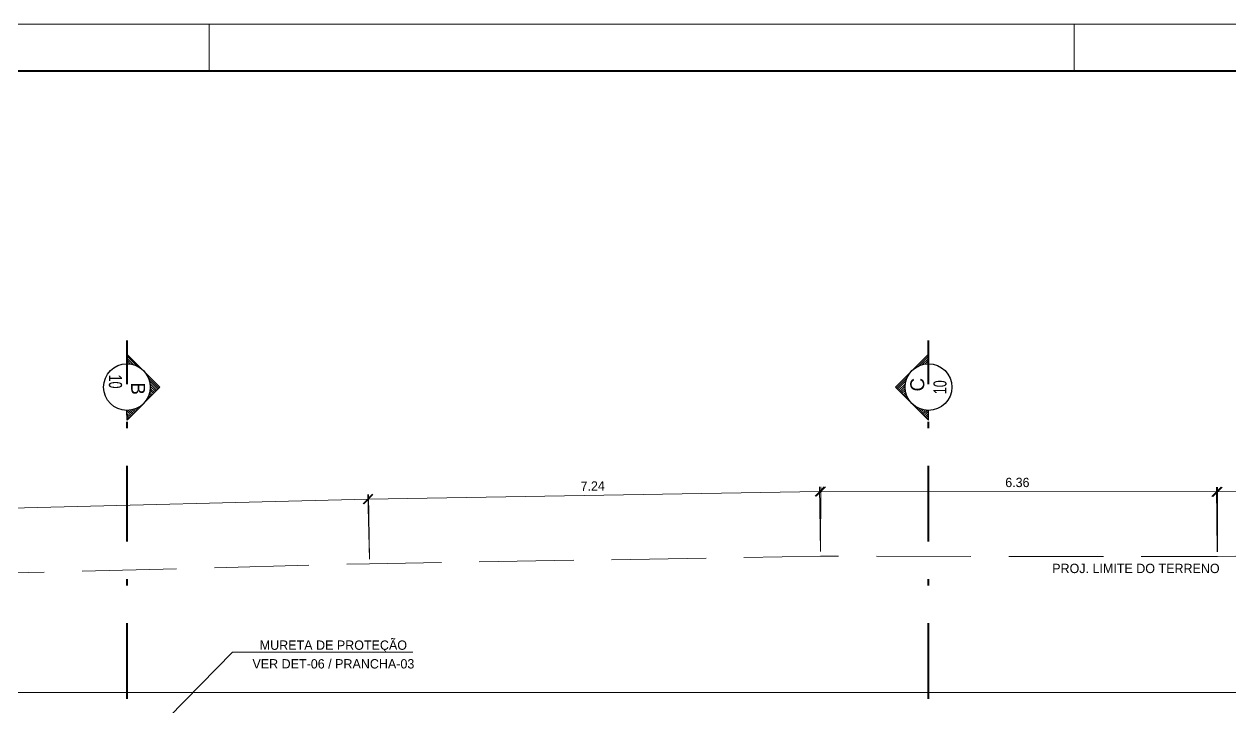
# Model space of a CAD drawing. Header units: metres. Extents: x -4.2 to 85, y -21.1 to 42.
# Drawn here: x 26.55 to 45.89, y 31.05 to 42.02 of the extents above; entities that cross this region are included whole.
import ezdxf
from ezdxf.enums import TextEntityAlignment as Align

# ---------------------------------------------------------------- set-up
doc = ezdxf.new("R2010")
doc.units = ezdxf.units.M
doc.header["$MEASUREMENT"] = 0
doc.linetypes.add('DGN Style 3', pattern=[2.124302, 1.517359, -0.606944])
doc.linetypes.add('DGN Style 4', pattern=[2.429291, 1.213887, -0.606944, 0.001517, -0.606944])
for name, color, linetype, lineweight in [('Level 23', 7, 'Continuous', 0), ('Level 24', 7, 'Continuous', 0), ('Level 28', 7, 'Continuous', 0), ('Level 54', 7, 'Continuous', 0), ('Level 63', 7, 'Continuous', 0)]:
    doc.layers.add(name, color=color, linetype=linetype, lineweight=lineweight)
doc.styles.add('Style-INTL_ENGINEERING', font='INTL_ENGINEERING.shx')
doc.dimstyles.get("Standard").update_dxf_attribs({"dimtxt": 0.18, "dimasz": 0.18, "dimexe": 0.18, "dimexo": 0.0625, "dimgap": 0.09, "dimtad": 0, "dimtih": 1, "dimtoh": 1, "dimdec": 4, "dimzin": 1, "dimdsep": 46, "dimtxsty": 'Standard', "dimcen": 0, "dimadec": 0, "dimazin": 0, "dimtfac": 1, "dimtdec": 4, "dimtofl": 0, "dimtmove": 0, "dimatfit": 3, "dimfxl": 0, "dimtolj": 1, "dimtzin": 1, "dimarcsym": 0})

# ---------------------------------------------------------------- blocks, each defined once
blk = doc.blocks.new('*D49')
at = {"layer": 'Defpoints'}
for p in [(18.906, 34.051), (25.485, 34.221), (32.09, 33.353), (18.933, 33.013)]:
    blk.add_point(p, dxfattribs=at)
at = {"layer": 'Level 23', "color": 2, "linetype": 'Continuous', "lineweight": 0}
for p, q in [((32.136, 34.468), (31.991, 34.315)), ((32.088, 33.427), (32.061, 34.465)), ((32.063, 34.391), (18.906, 34.051)), ((18.834, 33.975), (18.979, 34.128)), ((18.931, 33.088), (18.904, 34.126))]:
    blk.add_line(p, q, dxfattribs=at)
at = {"layer": 'Level 23', "color": 2, "linetype": 'Continuous', "lineweight": 0, "style": 'Style-INTL_ENGINEERING'}
blk.add_text('13.16', height=0.1492, rotation=1.4796, dxfattribs=at).set_placement((25.282, 34.365), align=Align.MIDDLE_LEFT)
blk = doc.blocks.new('_Oblique')
at = {"color": 0, "linetype": 'ByBlock', "lineweight": -2}
blk.add_line((0.5, 0.5), (-0.5, -0.5), dxfattribs=at)
blk = doc.blocks.new('*D50')
at = {"layer": 'Defpoints'}
for p in [(35.692, 34.451), (32.073, 34.391), (39.328, 33.473), (32.09, 33.353)]:
    blk.add_point(p, dxfattribs=at)
at = {"layer": 'Level 23', "color": 2, "linetype": 'Continuous', "lineweight": 0}
for p, q in [((32, 34.316), (32.146, 34.467)), ((32.089, 33.427), (32.072, 34.466)), ((39.311, 34.511), (32.073, 34.391)), ((39.384, 34.587), (39.238, 34.435)), ((39.327, 33.547), (39.31, 34.585))]:
    blk.add_line(p, q, dxfattribs=at)
at = {"layer": 'Level 23', "color": 2, "linetype": 'Continuous', "lineweight": 0, "style": 'Style-INTL_ENGINEERING'}
blk.add_text('7.24', height=0.1492, rotation=0.9467, dxfattribs=at).set_placement((35.477, 34.597), align=Align.MIDDLE_LEFT)
blk = doc.blocks.new('*D51')
at = {"layer": 'Defpoints'}
for p in [(39.329, 34.511), (42.511, 34.509), (39.328, 33.473), (45.693, 33.468)]:
    blk.add_point(p, dxfattribs=at)
at = {"layer": 'Level 23', "color": 2, "linetype": 'Continuous', "lineweight": 0}
for p, q in [((39.254, 34.437), (39.404, 34.586)), ((39.328, 33.547), (39.329, 34.586)), ((45.693, 34.506), (39.329, 34.511)), ((45.768, 34.581), (45.619, 34.432)), ((45.693, 33.542), (45.694, 34.581))]:
    blk.add_line(p, q, dxfattribs=at)
at = {"layer": 'Level 23', "color": 2, "linetype": 'Continuous', "lineweight": 0, "style": 'Style-INTL_ENGINEERING'}
blk.add_text('6.36', height=0.1492, rotation=359.9559, dxfattribs=at).set_placement((42.29, 34.658), align=Align.MIDDLE_LEFT)
blk = doc.blocks.new('*D52')
at = {"layer": 'Defpoints'}
for p in [(45.68, 34.506), (52.303, 34.588), (45.693, 33.468), (58.938, 33.63)]:
    blk.add_point(p, dxfattribs=at)
at = {"layer": 'Level 23', "color": 2, "linetype": 'Continuous', "lineweight": 0}
for p, q in [((58.925, 34.669), (45.68, 34.506)), ((58.999, 34.744), (58.851, 34.593)), ((58.937, 33.704), (58.924, 34.743)), ((45.606, 34.431), (45.754, 34.582)), ((45.692, 33.542), (45.679, 34.581))]:
    blk.add_line(p, q, dxfattribs=at)
at = {"layer": 'Level 23', "color": 2, "linetype": 'Continuous', "lineweight": 0, "style": 'Style-INTL_ENGINEERING'}
blk.add_text('13.25', height=0.1492, rotation=0.7022, dxfattribs=at).set_placement((52.063, 34.734), align=Align.MIDDLE_LEFT)
blk = doc.blocks.new('*D59')
at = {"layer": 'Defpoints'}
for p in [(25.361, 31.286), (48.407, 31.286), (2.314, 30.204), (48.407, 30.204)]:
    blk.add_point(p, dxfattribs=at)
at = {"layer": 'Level 23', "color": 2, "linetype": 'Continuous', "lineweight": 0}
for p, q in [((2.24, 31.211), (2.389, 31.36)), ((2.314, 30.278), (2.314, 31.36)), ((48.481, 31.36), (48.332, 31.211)), ((48.407, 30.278), (48.407, 31.36)), ((2.314, 31.286), (48.407, 31.286))]:
    blk.add_line(p, q, dxfattribs=at)
at = {"layer": 'Level 23', "color": 2, "linetype": 'Continuous', "lineweight": 0, "style": 'Style-INTL_ENGINEERING'}
blk.add_text('46.09', height=0.1492, dxfattribs=at).set_placement((25.07, 31.435), align=Align.MIDDLE_LEFT)
blk = doc.blocks.new('*U158')
at = {"layer": 'Level 28', "color": 2, "linetype": 'DGN Style 4', "lineweight": 40}
blk.add_line((-0.066, 17.718), (-0.067, 23.474), dxfattribs=at)
at = {"layer": 'Level 28', "color": 2, "linetype": 'Continuous', "lineweight": 30}
for p, q in [((-0.068, 23.099), (-0.068, 23.254)), ((-0.068, 23.254), (0.462, 22.724)), ((0.462, 22.724), (-0.067, 22.193)), ((-0.067, 22.193), (-0.068, 22.349))]:
    blk.add_line(p, q, dxfattribs=at)
at = {"layer": 'Level 28', "color": 2, "linetype": 'Continuous', "lineweight": 13}
for p, q in [((-0.067, 23.221), (0.089, 23.065)), ((-0.068, 23.114), (-0.05, 23.098)), ((-0.067, 23.185), (0.034, 23.086)), ((-0.067, 23.15), (-0.011, 23.094)), ((0.274, 22.88), (0.446, 22.707)), ((0.294, 22.824), (0.428, 22.69)), ((0.299, 22.643), (0.338, 22.601)), ((0.303, 22.78), (0.412, 22.672)), ((0.304, 22.674), (0.358, 22.62)), ((0.307, 22.741), (0.393, 22.654)), ((0.307, 22.705), (0.375, 22.636)), ((0.216, 22.479), (0.217, 22.476)), ((0.232, 22.498), (0.234, 22.495)), ((0.246, 22.519), (0.252, 22.513)), ((0.26, 22.54), (0.269, 22.531)), ((0.272, 22.564), (0.287, 22.549)), ((0.283, 22.588), (0.305, 22.565)), ((0.292, 22.615), (0.323, 22.583)), ((-0.068, 22.301), (-0.013, 22.247)), ((-0.067, 22.337), (0.004, 22.265)), ((-0.067, 22.267), (-0.031, 22.229)), ((-0.044, 22.349), (0.021, 22.283)), ((-0.013, 22.352), (0.039, 22.302)), ((0.017, 22.358), (0.058, 22.318)), ((0.045, 22.365), (0.074, 22.336)), ((0.071, 22.375), (0.093, 22.354)), ((0.095, 22.386), (0.11, 22.371)), ((0.119, 22.399), (0.128, 22.388)), ((0.14, 22.412), (0.146, 22.406)), ((0.161, 22.427), (0.164, 22.424)), ((-0.067, 22.23), (-0.049, 22.213)), ((-0.067, 22.196), (-0.067, 22.195))]:
    blk.add_line(p, q, dxfattribs=at)
at = {"layer": 'Level 28', "color": 2, "linetype": 'Continuous', "lineweight": 30}
blk.add_circle((-0.068, 22.725), 0.375, dxfattribs=at)
at = {"layer": 'Level 28', "color": 2, "linetype": 'Continuous', "lineweight": 13}
blk.add_arc((-0.068, 22.725), 0.375, 270.0007, 90.0007, dxfattribs=at)
for p in [(0.18, 22.442), (0.198, 22.46)]:
    blk.add_point(p, dxfattribs=at)
at = {"layer": 'Level 28', "color": 2, "linetype": 'Continuous', "lineweight": 13, "style": 'Style-INTL_ENGINEERING', "width": 0.714283}
blk.add_text('10', height=0.21, rotation=270.0007, dxfattribs=at).set_placement((-0.252, 22.703), align=Align.MIDDLE_RIGHT)
at = {"layer": 'Level 28', "color": 2, "linetype": 'Continuous', "lineweight": 30, "style": 'Style-INTL_ENGINEERING'}
blk.add_text('B', height=0.225, rotation=270.0007, dxfattribs=at).set_placement((-0.001, 22.802))
blk = doc.blocks.new('TerminatorOpen')
at = {"color": 0, "linetype": 'ByBlock', "lineweight": -2}
for q in [(-1, 0.5), (-1, 0), (-1, -0.5)]:
    blk.add_line((0, 0), q, dxfattribs=at)
blk = doc.blocks.new('*U272')
at = {"layer": 'Level 28', "color": 2, "linetype": 'DGN Style 4', "lineweight": 40}
blk.add_line((0.066, 17.718), (0.067, 23.474), dxfattribs=at)
at = {"layer": 'Level 28', "color": 2, "linetype": 'Continuous', "lineweight": 30}
for p, q in [((0.068, 23.254), (-0.462, 22.724)), ((0.068, 23.099), (0.068, 23.254)), ((-0.462, 22.724), (0.067, 22.193)), ((0.067, 22.193), (0.068, 22.349))]:
    blk.add_line(p, q, dxfattribs=at)
at = {"layer": 'Level 28', "color": 2, "linetype": 'Continuous', "lineweight": 13}
for p, q in [((0.068, 23.221), (-0.088, 23.065)), ((0.067, 23.185), (-0.033, 23.086)), ((0.067, 23.15), (0.012, 23.094)), ((0.068, 23.114), (0.051, 23.098)), ((-0.273, 22.88), (-0.446, 22.707)), ((-0.294, 22.824), (-0.428, 22.69)), ((-0.302, 22.78), (-0.411, 22.672)), ((-0.306, 22.741), (-0.393, 22.654)), ((-0.306, 22.705), (-0.375, 22.636)), ((-0.303, 22.674), (-0.357, 22.62)), ((-0.298, 22.643), (-0.338, 22.601)), ((-0.291, 22.615), (-0.323, 22.583)), ((-0.282, 22.588), (-0.305, 22.565)), ((-0.271, 22.564), (-0.287, 22.549)), ((-0.259, 22.54), (-0.268, 22.531)), ((-0.246, 22.519), (-0.252, 22.513)), ((-0.231, 22.498), (-0.234, 22.495)), ((-0.216, 22.479), (-0.216, 22.476)), ((-0.161, 22.427), (-0.163, 22.424)), ((-0.14, 22.412), (-0.146, 22.406)), ((-0.118, 22.399), (-0.128, 22.388)), ((-0.095, 22.386), (-0.11, 22.371)), ((-0.071, 22.375), (-0.093, 22.354)), ((-0.045, 22.365), (-0.074, 22.336)), ((-0.017, 22.358), (-0.057, 22.318)), ((0.013, 22.352), (-0.039, 22.302)), ((0.045, 22.349), (-0.021, 22.283)), ((0.067, 22.337), (-0.004, 22.265)), ((0.068, 22.301), (0.013, 22.247)), ((0.068, 22.267), (0.032, 22.229)), ((0.067, 22.23), (0.05, 22.213)), ((0.067, 22.196), (0.067, 22.195))]:
    blk.add_line(p, q, dxfattribs=at)
at = {"layer": 'Level 28', "color": 2, "linetype": 'Continuous', "lineweight": 30}
blk.add_circle((0.068, 22.725), 0.375, dxfattribs=at)
at = {"layer": 'Level 28', "color": 2, "linetype": 'Continuous', "lineweight": 13, "extrusion": (0, 0, -1)}
blk.add_arc((-0.068, 22.725), 0.375, 270.0007, 90.0007, dxfattribs=at)
at = {"layer": 'Level 28', "color": 2, "linetype": 'Continuous', "lineweight": 13}
for p in [(-0.198, 22.46), (-0.18, 22.442)]:
    blk.add_point(p, dxfattribs=at)
at = {"layer": 'Level 28', "color": 2, "linetype": 'Continuous', "lineweight": 30, "style": 'Style-INTL_ENGINEERING'}
blk.add_text('C', height=0.225, rotation=89.9993, dxfattribs=at).set_placement((-0.224, 22.655), align=Align.TOP_LEFT)
at = {"layer": 'Level 28', "color": 2, "linetype": 'Continuous', "lineweight": 13, "style": 'Style-INTL_ENGINEERING', "width": 0.714283}
blk.add_text('10', height=0.21, rotation=89.9993, dxfattribs=at).set_placement((0.252, 22.835), align=Align.MIDDLE_RIGHT)

msp = doc.modelspace()

# ---------------------------------------------------------------- linework, layer by layer
at = {"layer": 'Level 24', "color": 2, "linetype": 'Continuous', "lineweight": 0}
msp.add_line((32.788, 31.933), (29.894, 31.933), dxfattribs=at)
at = {"layer": 'Level 54', "color": 131, "linetype": 'DGN Style 3', "lineweight": 0, "flags": 128}
msp.add_lwpolyline([(2.358, 33.328), (1.811, -6.255), (18.717, -6.212), (31.612, -6.518), (38.43, -6.548), (45.404, -6.752), (59.403, -7.053), (58.938, 33.63), (45.693, 33.468), (39.328, 33.473), (32.09, 33.353), (18.933, 33.013)], close=True, dxfattribs=at)
msp.add_lwpolyline([(2.358, 33.328), (1.811, -6.255), (18.717, -6.212), (31.612, -6.518), (38.43, -6.548), (45.404, -6.752), (59.403, -7.053), (58.938, 33.63), (45.693, 33.468), (39.328, 33.473), (32.09, 33.353), (18.933, 33.013)], close=True, dxfattribs=at)
at = {"layer": 'Level 63', "color": 131, "linetype": 'Continuous', "lineweight": 0}
for p, q in [((29.519, 42.019), (29.519, 41.269)), ((43.394, 42.019), (43.394, 41.269))]:
    msp.add_line(p, q, dxfattribs=at)
at = {"layer": 'Level 63', "color": 131, "linetype": 'Continuous', "lineweight": 40}
msp.add_line((-2.281, 41.27), (84.269, 41.269), dxfattribs=at)
at = {"layer": 'Level 63', "color": 131, "linetype": 'Continuous', "lineweight": 0, "flags": 128}
msp.add_lwpolyline([(85.019, 42.019), (-4.157, 42.019), (-4.157, -21.056), (85.019, -21.056)], close=True, dxfattribs=at)
at = {"layer": 'Level 63', "color": 131, "linetype": 'Continuous', "lineweight": 13, "flags": 128}
msp.add_lwpolyline([(76.768, -20.306), (-2.282, -20.306), (-2.282, 41.271), (76.768, 41.271)], close=True, dxfattribs=at)

# ---------------------------------------------------------------- block references
at = {"layer": 'Level 28', "color": 2, "linetype": 'Continuous', "lineweight": 30}
for name, p in [('*U158', (28.267, 13.464)), ('*U272', (40.99, 13.464))]:
    msp.add_blockref(name, p, dxfattribs=at)

# ---------------------------------------------------------------- texts
at = {"layer": 'Level 24', "color": 2, "linetype": 'Continuous', "lineweight": 13, "char_height": 0.15, "attachment_point": 5, "line_spacing_factor": 1.200006, "style": 'Style-INTL_ENGINEERING'}
for s, insert in [('PROJ. LIMITE DO TERRENO\\P', (44.386, 33.276)), ('MURETA DE PROTEÇÃO\\PVER DET-06 / PRANCHA-03\\P', (31.511, 31.894))]:
    msp.add_mtext(s, dxfattribs=dict(at, insert=insert))

# ---------------------------------------------------------------- dimensions: what is measured, and where the dimension line sits
at = {"layer": 'Level 23', "color": 2, "linetype": 'Continuous', "lineweight": 0}
for base, p1, p2, angle, picture, middle in [((32.073, 34.391), (39.328, 33.473), (32.09, 33.353), 180.9467, '*D50', (35.692, 34.451)), ((39.329, 34.5114), (45.6927, 33.4679), (39.3282, 33.4728), 179.9559, '*D51', (42.5112, 34.5089)), ((45.68, 34.506), (58.938, 33.63), (45.693, 33.468), 180.7022, '*D52', (52.303, 34.588)), ((18.906, 34.051), (32.09, 33.353), (18.933, 33.013), 181.4796, '*D49', (25.485, 34.221))]:
    dim = msp.add_linear_dim(base=base, p1=p1, p2=p2, angle=angle, dimstyle='Standard', override={"dimtxt": 0.14925, "dimasz": 0.14925, "dimexe": 0.07425, "dimexo": 0.07425, "dimgap": 0.07425, "dimtad": 1, "dimtih": 0, "dimtoh": 0, "dimdec": 2, "dimzin": 3, "dimtxsty": 'Style-INTL_ENGINEERING', "dimblk": 'Oblique', "dimclre": 2, "dimtdec": 2, "dimatfit": 1, "dimtolj": 0, "dimtzin": 3, "dimlwe": 0}, dxfattribs=at)
    dim.commit()
    dim.dimension.update_dxf_attribs({"geometry": picture, "text_midpoint": middle})
dim = msp.add_linear_dim(base=(48.407, 31.286), p1=(2.314, 30.204), p2=(48.407, 30.204), dimstyle='Standard', override={"dimtxt": 0.14925, "dimasz": 0.14925, "dimexe": 0.07425, "dimexo": 0.07425, "dimgap": 0.07425, "dimtad": 1, "dimtih": 0, "dimtoh": 0, "dimdec": 2, "dimzin": 3, "dimtxsty": 'Style-INTL_ENGINEERING', "dimblk": 'Oblique', "dimclre": 2, "dimtdec": 2, "dimatfit": 1, "dimtolj": 0, "dimtzin": 3, "dimlwe": 0}, dxfattribs=at)
dim.commit()
dim.dimension.update_dxf_attribs({"geometry": '*D59', "text_midpoint": (25.361, 31.286)})

# ---------------------------------------------------------------- leaders
at = {"layer": 'Level 24', "color": 2, "linetype": 'Continuous', "lineweight": 13}
msp.add_leader([(27.44, 29.432), (29.894, 31.933)], dimstyle='Standard', override={"dimtxt": 0.14925, "dimasz": 0.14925, "dimgap": 0, "dimtad": 1, "dimtxsty": 'Style-INTL_ENGINEERING', "dimldrblk": 'TerminatorOpen'}, dxfattribs=at)

doc.saveas('drawing.dxf')
